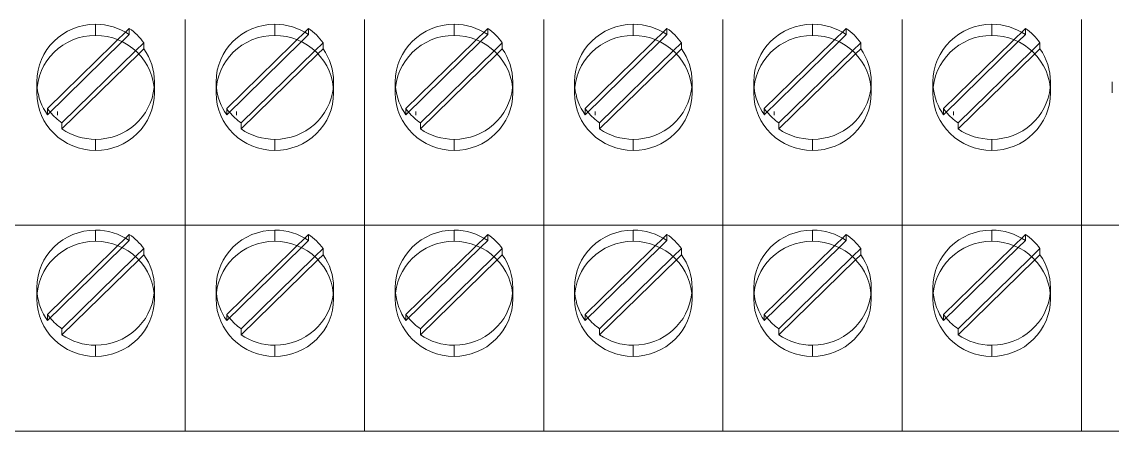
# Model space of a CAD drawing. Header units: millimetres. Extents: x 1359 to 3577, y 1336 to 3557.
# Drawn here: x 2962.19 to 2999.3, y 2481.56 to 2495.47 of the extents above; entities that cross this region are included whole.
import ezdxf

# ---------------------------------------------------------------- set-up
doc = ezdxf.new("R2010")
doc.units = ezdxf.units.MM
doc.layers.add('000-PI-Oprema', color=30, linetype='Continuous', lineweight=5)

msp = doc.modelspace()

# ---------------------------------------------------------------- linework, layer by layer
at = {"layer": '000-PI-Oprema', "color": 0, "linetype": 'ByBlock', "lineweight": 0}
for p, q in [((2967.752, 2495.012), (2967.752, 2495.556)), ((2967.752, 2495.012), (2967.752, 2495.556)), ((2967.752, 2495.012), (2967.752, 2495.556)), ((2967.752, 2495.012), (2967.752, 2495.556)), ((2973.852, 2495.012), (2973.852, 2495.556)), ((2973.852, 2495.012), (2973.852, 2495.556)), ((2973.852, 2495.012), (2973.852, 2495.556)), ((2973.852, 2495.012), (2973.852, 2495.556)), ((2979.952, 2495.012), (2979.952, 2495.556)), ((2979.952, 2495.012), (2979.952, 2495.556)), ((2979.952, 2495.012), (2979.952, 2495.556)), ((2979.952, 2495.012), (2979.952, 2495.556)), ((2986.052, 2495.012), (2986.052, 2495.556)), ((2986.052, 2495.012), (2986.052, 2495.556)), ((2986.052, 2495.012), (2986.052, 2495.556)), ((2986.052, 2495.012), (2986.052, 2495.556)), ((2992.152, 2495.012), (2992.152, 2495.556)), ((2992.152, 2495.012), (2992.152, 2495.556)), ((2992.152, 2495.012), (2992.152, 2495.556)), ((2992.152, 2495.012), (2992.152, 2495.556)), ((2998.252, 2495.012), (2998.252, 2495.556)), ((2998.252, 2495.012), (2998.252, 2495.556)), ((2998.252, 2495.012), (2998.252, 2495.556)), ((2998.252, 2495.012), (2998.252, 2495.556)), ((2963.062, 2492.523), (2965.847, 2495.247)), ((2964.702, 2495.391), (2964.702, 2495.012)), ((2965.847, 2495.247), (2965.847, 2495.039)), ((2969.162, 2492.523), (2971.947, 2495.247)), ((2970.802, 2495.391), (2970.802, 2495.012)), ((2971.947, 2495.247), (2971.947, 2495.039)), ((2975.262, 2492.523), (2978.047, 2495.247)), ((2976.902, 2495.391), (2976.902, 2495.012)), ((2978.047, 2495.247), (2978.047, 2495.039)), ((2981.362, 2492.523), (2984.147, 2495.247)), ((2983.002, 2495.391), (2983.002, 2495.012)), ((2984.147, 2495.247), (2984.147, 2495.039)), ((2987.462, 2492.523), (2990.247, 2495.247)), ((2989.102, 2495.391), (2989.102, 2495.012)), ((2990.247, 2495.247), (2990.247, 2495.039)), ((2993.562, 2492.523), (2996.347, 2495.247)), ((2995.202, 2495.391), (2995.202, 2495.012)), ((2996.347, 2495.247), (2996.347, 2495.039)), ((2963.062, 2492.315), (2965.604, 2494.802)), ((2965.604, 2494.802), (2965.847, 2495.039)), ((2966.342, 2494.763), (2966.062, 2494.49)), ((2966.342, 2494.763), (2966.342, 2494.555)), ((2967.752, 2488.556), (2967.752, 2495.012)), ((2967.752, 2488.556), (2967.752, 2495.012)), ((2967.752, 2488.556), (2967.752, 2495.012)), ((2967.752, 2488.556), (2967.752, 2495.012)), ((2969.162, 2492.315), (2971.704, 2494.802)), ((2971.704, 2494.802), (2971.947, 2495.039)), ((2972.442, 2494.763), (2972.162, 2494.49)), ((2972.442, 2494.763), (2972.442, 2494.555)), ((2973.852, 2488.556), (2973.852, 2495.012)), ((2973.852, 2488.556), (2973.852, 2495.012)), ((2973.852, 2488.556), (2973.852, 2495.012)), ((2973.852, 2488.556), (2973.852, 2495.012)), ((2975.262, 2492.315), (2977.804, 2494.802)), ((2977.804, 2494.802), (2978.047, 2495.039)), ((2978.542, 2494.763), (2978.262, 2494.49)), ((2978.542, 2494.763), (2978.542, 2494.555)), ((2979.952, 2488.556), (2979.952, 2495.012)), ((2979.952, 2488.556), (2979.952, 2495.012)), ((2979.952, 2488.556), (2979.952, 2495.012)), ((2979.952, 2488.556), (2979.952, 2495.012)), ((2981.362, 2492.315), (2983.904, 2494.802)), ((2983.904, 2494.802), (2984.147, 2495.039)), ((2984.642, 2494.763), (2984.362, 2494.49)), ((2984.642, 2494.763), (2984.642, 2494.555)), ((2986.052, 2488.556), (2986.052, 2495.012)), ((2986.052, 2488.556), (2986.052, 2495.012)), ((2986.052, 2488.556), (2986.052, 2495.012)), ((2986.052, 2488.556), (2986.052, 2495.012)), ((2987.462, 2492.315), (2990.004, 2494.802)), ((2990.004, 2494.802), (2990.247, 2495.039)), ((2990.742, 2494.763), (2990.462, 2494.49)), ((2990.742, 2494.763), (2990.742, 2494.555)), ((2992.152, 2488.556), (2992.152, 2495.012)), ((2992.152, 2488.556), (2992.152, 2495.012)), ((2992.152, 2488.556), (2992.152, 2495.012)), ((2992.152, 2488.556), (2992.152, 2495.012)), ((2993.562, 2492.315), (2996.104, 2494.802)), ((2996.104, 2494.802), (2996.347, 2495.039)), ((2996.842, 2494.763), (2996.562, 2494.49)), ((2996.842, 2494.763), (2996.842, 2494.555)), ((2998.252, 2488.556), (2998.252, 2495.012)), ((2998.252, 2488.556), (2998.252, 2495.012)), ((2998.252, 2488.556), (2998.252, 2495.012)), ((2998.252, 2488.556), (2998.252, 2495.012)), ((2966.062, 2494.49), (2963.557, 2492.039)), ((2966.169, 2494.386), (2963.557, 2491.831)), ((2966.342, 2494.555), (2966.169, 2494.386)), ((2972.162, 2494.49), (2969.657, 2492.039)), ((2972.269, 2494.386), (2969.657, 2491.831)), ((2972.442, 2494.555), (2972.269, 2494.386)), ((2978.262, 2494.49), (2975.757, 2492.039)), ((2978.369, 2494.386), (2975.757, 2491.831)), ((2978.542, 2494.555), (2978.369, 2494.386)), ((2984.362, 2494.49), (2981.857, 2492.039)), ((2984.469, 2494.386), (2981.857, 2491.831)), ((2984.642, 2494.555), (2984.469, 2494.386)), ((2990.462, 2494.49), (2987.957, 2492.039)), ((2990.569, 2494.386), (2987.957, 2491.831)), ((2990.742, 2494.555), (2990.569, 2494.386)), ((2996.562, 2494.49), (2994.057, 2492.039)), ((2996.669, 2494.386), (2994.057, 2491.831)), ((2996.842, 2494.555), (2996.669, 2494.386)), ((2962.702, 2493.056), (2962.702, 2493.435)), ((2966.702, 2493.056), (2966.702, 2493.435)), ((2968.802, 2493.056), (2968.802, 2493.435)), ((2972.802, 2493.056), (2972.802, 2493.435)), ((2974.902, 2493.056), (2974.902, 2493.435)), ((2978.902, 2493.056), (2978.902, 2493.435)), ((2981.002, 2493.056), (2981.002, 2493.435)), ((2985.002, 2493.056), (2985.002, 2493.435)), ((2987.102, 2493.056), (2987.102, 2493.435)), ((2991.102, 2493.056), (2991.102, 2493.435)), ((2993.202, 2493.056), (2993.202, 2493.435)), ((2997.202, 2493.056), (2997.202, 2493.435)), ((2999.302, 2493.056), (2999.302, 2493.435)), ((2963.062, 2492.523), (2963.062, 2492.315)), ((2969.162, 2492.523), (2969.162, 2492.315)), ((2975.262, 2492.523), (2975.262, 2492.315)), ((2981.362, 2492.523), (2981.362, 2492.315)), ((2987.462, 2492.523), (2987.462, 2492.315)), ((2993.562, 2492.523), (2993.562, 2492.315)), ((2963.402, 2492.302), (2963.402, 2492.43)), ((2969.502, 2492.302), (2969.502, 2492.43)), ((2975.602, 2492.302), (2975.602, 2492.43)), ((2981.702, 2492.302), (2981.702, 2492.43)), ((2987.802, 2492.302), (2987.802, 2492.43)), ((2993.902, 2492.302), (2993.902, 2492.43)), ((2963.557, 2492.039), (2963.557, 2491.831)), ((2969.657, 2492.039), (2969.657, 2491.831)), ((2975.757, 2492.039), (2975.757, 2491.831)), ((2981.857, 2492.039), (2981.857, 2491.831)), ((2987.957, 2492.039), (2987.957, 2491.831)), ((2994.057, 2492.039), (2994.057, 2491.831)), ((2964.702, 2491.479), (2964.702, 2491.099)), ((2970.802, 2491.479), (2970.802, 2491.099)), ((2976.902, 2491.479), (2976.902, 2491.099)), ((2983.002, 2491.479), (2983.002, 2491.099)), ((2989.102, 2491.479), (2989.102, 2491.099)), ((2995.202, 2491.479), (2995.202, 2491.099)), ((2967.752, 2488.556), (2967.752, 2490.572)), ((2967.752, 2488.556), (2967.752, 2490.572)), ((2973.852, 2488.556), (2973.852, 2490.572)), ((2973.852, 2488.556), (2973.852, 2490.572)), ((2979.952, 2488.556), (2979.952, 2490.572)), ((2979.952, 2488.556), (2979.952, 2490.572)), ((2986.052, 2488.556), (2986.052, 2490.572)), ((2986.052, 2488.556), (2986.052, 2490.572)), ((2992.152, 2488.556), (2992.152, 2490.572)), ((2992.152, 2488.556), (2992.152, 2490.572)), ((2998.252, 2488.556), (2998.252, 2490.572)), ((2998.252, 2488.556), (2998.252, 2490.572)), ((2967.752, 2488.556), (2961.652, 2488.556)), ((2967.752, 2488.556), (2967.752, 2488.556)), ((2967.752, 2488.012), (2967.752, 2488.556)), ((2967.752, 2488.556), (2967.752, 2488.556)), ((2967.752, 2488.012), (2967.752, 2488.556)), ((2967.752, 2488.012), (2967.752, 2488.556)), ((2967.752, 2488.556), (2967.752, 2488.556)), ((2973.852, 2488.556), (2967.752, 2488.556)), ((2967.752, 2488.012), (2967.752, 2488.556)), ((2967.752, 2488.556), (2967.752, 2488.556)), ((2973.852, 2488.556), (2973.852, 2488.556)), ((2973.852, 2488.012), (2973.852, 2488.556)), ((2973.852, 2488.556), (2973.852, 2488.556)), ((2973.852, 2488.012), (2973.852, 2488.556)), ((2973.852, 2488.012), (2973.852, 2488.556)), ((2973.852, 2488.556), (2973.852, 2488.556)), ((2979.952, 2488.556), (2973.852, 2488.556)), ((2973.852, 2488.012), (2973.852, 2488.556)), ((2973.852, 2488.556), (2973.852, 2488.556)), ((2979.952, 2488.556), (2979.952, 2488.556)), ((2979.952, 2488.012), (2979.952, 2488.556)), ((2979.952, 2488.556), (2979.952, 2488.556)), ((2979.952, 2488.012), (2979.952, 2488.556)), ((2979.952, 2488.012), (2979.952, 2488.556)), ((2979.952, 2488.556), (2979.952, 2488.556)), ((2986.052, 2488.556), (2979.952, 2488.556)), ((2979.952, 2488.012), (2979.952, 2488.556)), ((2979.952, 2488.556), (2979.952, 2488.556)), ((2986.052, 2488.556), (2986.052, 2488.556)), ((2986.052, 2488.012), (2986.052, 2488.556)), ((2986.052, 2488.556), (2986.052, 2488.556)), ((2986.052, 2488.012), (2986.052, 2488.556)), ((2986.052, 2488.012), (2986.052, 2488.556)), ((2986.052, 2488.556), (2986.052, 2488.556)), ((2992.152, 2488.556), (2986.052, 2488.556)), ((2986.052, 2488.012), (2986.052, 2488.556)), ((2986.052, 2488.556), (2986.052, 2488.556)), ((2992.152, 2488.556), (2992.152, 2488.556)), ((2992.152, 2488.012), (2992.152, 2488.556)), ((2992.152, 2488.556), (2992.152, 2488.556)), ((2992.152, 2488.012), (2992.152, 2488.556)), ((2992.152, 2488.012), (2992.152, 2488.556)), ((2992.152, 2488.556), (2992.152, 2488.556)), ((2998.252, 2488.556), (2992.152, 2488.556)), ((2992.152, 2488.012), (2992.152, 2488.556)), ((2992.152, 2488.556), (2992.152, 2488.556)), ((2998.252, 2488.556), (2998.252, 2488.556)), ((2998.252, 2488.012), (2998.252, 2488.556)), ((2998.252, 2488.556), (2998.252, 2488.556)), ((2998.252, 2488.012), (2998.252, 2488.556)), ((2998.252, 2488.012), (2998.252, 2488.556)), ((2998.252, 2488.556), (2998.252, 2488.556)), ((3004.352, 2488.556), (2998.252, 2488.556)), ((2998.252, 2488.012), (2998.252, 2488.556)), ((2998.252, 2488.556), (2998.252, 2488.556)), ((2963.062, 2485.523), (2965.847, 2488.247)), ((2964.702, 2488.012), (2964.702, 2488.391)), ((2965.847, 2488.039), (2965.604, 2487.802)), ((2965.847, 2488.039), (2965.847, 2488.247)), ((2969.162, 2485.523), (2971.947, 2488.247)), ((2970.802, 2488.012), (2970.802, 2488.391)), ((2971.947, 2488.039), (2971.704, 2487.802)), ((2971.947, 2488.039), (2971.947, 2488.247)), ((2975.262, 2485.523), (2978.047, 2488.247)), ((2976.902, 2488.012), (2976.902, 2488.391)), ((2978.047, 2488.039), (2977.804, 2487.802)), ((2978.047, 2488.039), (2978.047, 2488.247)), ((2981.362, 2485.523), (2984.147, 2488.247)), ((2983.002, 2488.012), (2983.002, 2488.391)), ((2984.147, 2488.039), (2983.904, 2487.802)), ((2984.147, 2488.039), (2984.147, 2488.247)), ((2987.462, 2485.523), (2990.247, 2488.247)), ((2989.102, 2488.012), (2989.102, 2488.391)), ((2990.247, 2488.039), (2990.004, 2487.802)), ((2990.247, 2488.039), (2990.247, 2488.247)), ((2993.562, 2485.523), (2996.347, 2488.247)), ((2995.202, 2488.012), (2995.202, 2488.391)), ((2996.347, 2488.039), (2996.104, 2487.802)), ((2996.347, 2488.039), (2996.347, 2488.247)), ((2965.604, 2487.802), (2963.062, 2485.315)), ((2966.342, 2487.763), (2966.062, 2487.49)), ((2966.342, 2487.555), (2966.342, 2487.763)), ((2967.752, 2481.556), (2967.752, 2488.012)), ((2967.752, 2481.556), (2967.752, 2488.012)), ((2967.752, 2481.556), (2967.752, 2488.012)), ((2967.752, 2481.556), (2967.752, 2488.012)), ((2971.704, 2487.802), (2969.162, 2485.315)), ((2972.442, 2487.763), (2972.162, 2487.49)), ((2972.442, 2487.555), (2972.442, 2487.763)), ((2973.852, 2481.556), (2973.852, 2488.012)), ((2973.852, 2481.556), (2973.852, 2488.012)), ((2973.852, 2481.556), (2973.852, 2488.012)), ((2973.852, 2481.556), (2973.852, 2488.012)), ((2977.804, 2487.802), (2975.262, 2485.315)), ((2978.542, 2487.763), (2978.262, 2487.49)), ((2978.542, 2487.555), (2978.542, 2487.763)), ((2979.952, 2481.556), (2979.952, 2488.012)), ((2979.952, 2481.556), (2979.952, 2488.012)), ((2979.952, 2481.556), (2979.952, 2488.012)), ((2979.952, 2481.556), (2979.952, 2488.012)), ((2983.904, 2487.802), (2981.362, 2485.315)), ((2984.642, 2487.763), (2984.362, 2487.49)), ((2984.642, 2487.555), (2984.642, 2487.763)), ((2986.052, 2481.556), (2986.052, 2488.012)), ((2986.052, 2481.556), (2986.052, 2488.012)), ((2986.052, 2481.556), (2986.052, 2488.012)), ((2986.052, 2481.556), (2986.052, 2488.012)), ((2990.004, 2487.802), (2987.462, 2485.315)), ((2990.742, 2487.763), (2990.462, 2487.49)), ((2990.742, 2487.555), (2990.742, 2487.763)), ((2992.152, 2481.556), (2992.152, 2488.012)), ((2992.152, 2481.556), (2992.152, 2488.012)), ((2992.152, 2481.556), (2992.152, 2488.012)), ((2992.152, 2481.556), (2992.152, 2488.012)), ((2996.104, 2487.802), (2993.562, 2485.315)), ((2996.842, 2487.763), (2996.562, 2487.49)), ((2996.842, 2487.555), (2996.842, 2487.763)), ((2998.252, 2481.556), (2998.252, 2488.012)), ((2998.252, 2481.556), (2998.252, 2488.012)), ((2998.252, 2481.556), (2998.252, 2488.012)), ((2998.252, 2481.556), (2998.252, 2488.012)), ((2966.062, 2487.49), (2963.557, 2485.039)), ((2963.557, 2484.831), (2966.169, 2487.386)), ((2966.169, 2487.386), (2966.342, 2487.555)), ((2972.162, 2487.49), (2969.657, 2485.039)), ((2969.657, 2484.831), (2972.269, 2487.386)), ((2972.269, 2487.386), (2972.442, 2487.555)), ((2978.262, 2487.49), (2975.757, 2485.039)), ((2975.757, 2484.831), (2978.369, 2487.386)), ((2978.369, 2487.386), (2978.542, 2487.555)), ((2984.362, 2487.49), (2981.857, 2485.039)), ((2981.857, 2484.831), (2984.469, 2487.386)), ((2984.469, 2487.386), (2984.642, 2487.555)), ((2990.462, 2487.49), (2987.957, 2485.039)), ((2987.957, 2484.831), (2990.569, 2487.386)), ((2990.569, 2487.386), (2990.742, 2487.555)), ((2996.562, 2487.49), (2994.057, 2485.039)), ((2994.057, 2484.831), (2996.669, 2487.386)), ((2996.669, 2487.386), (2996.842, 2487.555)), ((2962.702, 2486.435), (2962.702, 2486.056)), ((2966.702, 2486.435), (2966.702, 2486.056)), ((2968.802, 2486.435), (2968.802, 2486.056)), ((2972.802, 2486.435), (2972.802, 2486.056)), ((2974.902, 2486.435), (2974.902, 2486.056)), ((2978.902, 2486.435), (2978.902, 2486.056)), ((2981.002, 2486.435), (2981.002, 2486.056)), ((2985.002, 2486.435), (2985.002, 2486.056)), ((2987.102, 2486.435), (2987.102, 2486.056)), ((2991.102, 2486.435), (2991.102, 2486.056)), ((2993.202, 2486.435), (2993.202, 2486.056)), ((2997.202, 2486.435), (2997.202, 2486.056)), ((2963.062, 2485.315), (2963.062, 2485.523)), ((2969.162, 2485.315), (2969.162, 2485.523)), ((2975.262, 2485.315), (2975.262, 2485.523)), ((2981.362, 2485.315), (2981.362, 2485.523)), ((2987.462, 2485.315), (2987.462, 2485.523)), ((2993.562, 2485.315), (2993.562, 2485.523)), ((2963.557, 2484.831), (2963.557, 2485.039)), ((2969.657, 2484.831), (2969.657, 2485.039)), ((2975.757, 2484.831), (2975.757, 2485.039)), ((2981.857, 2484.831), (2981.857, 2485.039)), ((2987.957, 2484.831), (2987.957, 2485.039)), ((2994.057, 2484.831), (2994.057, 2485.039)), ((2964.702, 2484.099), (2964.702, 2484.479)), ((2970.802, 2484.099), (2970.802, 2484.479)), ((2976.902, 2484.099), (2976.902, 2484.479)), ((2983.002, 2484.099), (2983.002, 2484.479)), ((2989.102, 2484.099), (2989.102, 2484.479)), ((2995.202, 2484.099), (2995.202, 2484.479)), ((2967.752, 2481.556), (2961.652, 2481.556)), ((2967.752, 2481.556), (2961.652, 2481.556)), ((2967.752, 2481.556), (2967.752, 2481.556)), ((2967.752, 2481.556), (2967.752, 2481.556)), ((2967.752, 2481.556), (2967.752, 2481.556)), ((2967.752, 2481.556), (2967.752, 2481.556)), ((2967.752, 2481.556), (2967.752, 2481.556)), ((2967.752, 2481.556), (2967.752, 2481.556)), ((2973.852, 2481.556), (2967.752, 2481.556)), ((2967.752, 2481.556), (2967.752, 2481.556)), ((2967.752, 2481.556), (2967.752, 2481.556)), ((2973.852, 2481.556), (2967.752, 2481.556)), ((2973.852, 2481.556), (2973.852, 2481.556)), ((2973.852, 2481.556), (2973.852, 2481.556)), ((2973.852, 2481.556), (2973.852, 2481.556)), ((2973.852, 2481.556), (2973.852, 2481.556)), ((2973.852, 2481.556), (2973.852, 2481.556)), ((2973.852, 2481.556), (2973.852, 2481.556)), ((2979.952, 2481.556), (2973.852, 2481.556)), ((2973.852, 2481.556), (2973.852, 2481.556)), ((2973.852, 2481.556), (2973.852, 2481.556)), ((2979.952, 2481.556), (2973.852, 2481.556)), ((2979.952, 2481.556), (2979.952, 2481.556)), ((2979.952, 2481.556), (2979.952, 2481.556)), ((2979.952, 2481.556), (2979.952, 2481.556)), ((2979.952, 2481.556), (2979.952, 2481.556)), ((2979.952, 2481.556), (2979.952, 2481.556)), ((2979.952, 2481.556), (2979.952, 2481.556)), ((2986.052, 2481.556), (2979.952, 2481.556)), ((2979.952, 2481.556), (2979.952, 2481.556)), ((2979.952, 2481.556), (2979.952, 2481.556)), ((2986.052, 2481.556), (2979.952, 2481.556)), ((2986.052, 2481.556), (2986.052, 2481.556)), ((2986.052, 2481.556), (2986.052, 2481.556)), ((2986.052, 2481.556), (2986.052, 2481.556)), ((2986.052, 2481.556), (2986.052, 2481.556)), ((2986.052, 2481.556), (2986.052, 2481.556)), ((2986.052, 2481.556), (2986.052, 2481.556)), ((2992.152, 2481.556), (2986.052, 2481.556)), ((2986.052, 2481.556), (2986.052, 2481.556)), ((2986.052, 2481.556), (2986.052, 2481.556)), ((2992.152, 2481.556), (2986.052, 2481.556)), ((2992.152, 2481.556), (2992.152, 2481.556)), ((2992.152, 2481.556), (2992.152, 2481.556)), ((2992.152, 2481.556), (2992.152, 2481.556)), ((2992.152, 2481.556), (2992.152, 2481.556)), ((2992.152, 2481.556), (2992.152, 2481.556)), ((2992.152, 2481.556), (2992.152, 2481.556)), ((2998.252, 2481.556), (2992.152, 2481.556)), ((2992.152, 2481.556), (2992.152, 2481.556)), ((2992.152, 2481.556), (2992.152, 2481.556)), ((2998.252, 2481.556), (2992.152, 2481.556)), ((2998.252, 2481.556), (2998.252, 2481.556)), ((2998.252, 2481.556), (2998.252, 2481.556)), ((2998.252, 2481.556), (2998.252, 2481.556)), ((2998.252, 2481.556), (2998.252, 2481.556)), ((2998.252, 2481.556), (2998.252, 2481.556)), ((2998.252, 2481.556), (2998.252, 2481.556)), ((3004.352, 2481.556), (2998.252, 2481.556)), ((2998.252, 2481.556), (2998.252, 2481.556)), ((2998.252, 2481.556), (2998.252, 2481.556)), ((3004.352, 2481.556), (2998.252, 2481.556))]:
    msp.add_line(p, q, dxfattribs=at)
for centre, start_param, end_param in [((2964.702, 2493.435), -1.570796, 0), ((2964.702, 2493.435), -2.180289, -1.570796), ((2964.702, 2493.643), -2.5321, -2.180289), ((2970.802, 2493.435), -1.570796, 0), ((2970.802, 2493.435), -2.180289, -1.570796), ((2970.802, 2493.643), -2.5321, -2.180289), ((2976.902, 2493.435), -1.570796, 0), ((2976.902, 2493.435), -2.180289, -1.570796), ((2976.902, 2493.643), -2.5321, -2.180289), ((2983.002, 2493.435), -1.570796, 0), ((2983.002, 2493.435), -2.180289, -1.570796), ((2983.002, 2493.643), -2.5321, -2.180289), ((2989.102, 2493.435), -1.570796, 0), ((2989.102, 2493.435), -2.180289, -1.570796), ((2989.102, 2493.643), -2.5321, -2.180289), ((2995.202, 2493.435), -1.570796, 0), ((2995.202, 2493.435), -2.180289, -1.570796), ((2995.202, 2493.643), -2.5321, -2.180289), ((2964.702, 2493.056), -1.570796, 0), ((2964.702, 2493.056), -3.141593, -1.570796), ((2970.802, 2493.056), -1.570796, 0), ((2970.802, 2493.056), -3.141593, -1.570796), ((2976.902, 2493.056), -1.570796, 0), ((2976.902, 2493.056), -3.141593, -1.570796), ((2983.002, 2493.056), -1.570796, 0), ((2983.002, 2493.056), -3.141593, -1.570796), ((2989.102, 2493.056), -1.570796, 0), ((2989.102, 2493.056), -3.141593, -1.570796), ((2995.202, 2493.056), -1.570796, 0), ((2995.202, 2493.056), -3.141593, -1.570796), ((2964.702, 2493.435), 3.141593, 3.751085), ((2970.802, 2493.435), 3.141593, 3.751085), ((2976.902, 2493.435), 3.141593, 3.751085), ((2983.002, 2493.435), 3.141593, 3.751085), ((2989.102, 2493.435), 3.141593, 3.751085), ((2995.202, 2493.435), 3.141593, 3.751085), ((2964.702, 2493.435), 0, 0.097132), ((2964.702, 2493.435), 0.097132, 0.609492), ((2964.702, 2493.435), 1.570796, 3.044461), ((2964.702, 2493.435), 3.044461, 3.141593), ((2970.802, 2493.435), 0, 0.097132), ((2970.802, 2493.435), 0.097132, 0.609492), ((2970.802, 2493.435), 1.570796, 3.044461), ((2970.802, 2493.435), 3.044461, 3.141593), ((2976.902, 2493.435), 0, 0.097132), ((2976.902, 2493.435), 0.097132, 0.609492), ((2976.902, 2493.435), 1.570796, 3.044461), ((2976.902, 2493.435), 3.044461, 3.141593), ((2983.002, 2493.435), 0, 0.097132), ((2983.002, 2493.435), 0.097132, 0.609492), ((2983.002, 2493.435), 1.570796, 3.044461), ((2983.002, 2493.435), 3.044461, 3.141593), ((2989.102, 2493.435), 0, 0.097132), ((2989.102, 2493.435), 0.097132, 0.609492), ((2989.102, 2493.435), 1.570796, 3.044461), ((2989.102, 2493.435), 3.044461, 3.141593), ((2995.202, 2493.435), 0, 0.097132), ((2995.202, 2493.435), 0.097132, 0.609492), ((2995.202, 2493.435), 1.570796, 3.044461), ((2995.202, 2493.435), 3.044461, 3.141593), ((2964.702, 2493.056), 0, 1.570796), ((2964.702, 2493.056), 1.570796, 3.141593), ((2970.802, 2493.056), 0, 1.570796), ((2970.802, 2493.056), 1.570796, 3.141593), ((2976.902, 2493.056), 0, 1.570796), ((2976.902, 2493.056), 1.570796, 3.141593), ((2983.002, 2493.056), 0, 1.570796), ((2983.002, 2493.056), 1.570796, 3.141593), ((2989.102, 2493.056), 0, 1.570796), ((2989.102, 2493.056), 1.570796, 3.141593), ((2995.202, 2493.056), 0, 1.570796), ((2995.202, 2493.056), 1.570796, 3.141593), ((2964.702, 2493.643), 0.609492, 0.685382), ((2970.802, 2493.643), 0.609492, 0.685382), ((2976.902, 2493.643), 0.609492, 0.685382), ((2983.002, 2493.643), 0.609492, 0.685382), ((2989.102, 2493.643), 0.609492, 0.685382), ((2995.202, 2493.643), 0.609492, 0.685382), ((2964.702, 2493.643), 0.685382, 0.961304), ((2970.802, 2493.643), 0.685382, 0.961304), ((2976.902, 2493.643), 0.685382, 0.961304), ((2983.002, 2493.643), 0.685382, 0.961304), ((2989.102, 2493.643), 0.685382, 0.961304), ((2995.202, 2493.643), 0.685382, 0.961304), ((2964.702, 2493.435), 0.961304, 1.570796), ((2970.802, 2493.435), 0.961304, 1.570796), ((2976.902, 2493.435), 0.961304, 1.570796), ((2983.002, 2493.435), 0.961304, 1.570796), ((2989.102, 2493.435), 0.961304, 1.570796), ((2995.202, 2493.435), 0.961304, 1.570796), ((2964.702, 2486.435), -1.570796, 0), ((2964.702, 2486.435), -2.180289, -1.570796), ((2964.702, 2486.643), -2.5321, -2.180289), ((2970.802, 2486.435), -1.570796, 0), ((2970.802, 2486.435), -2.180289, -1.570796), ((2970.802, 2486.643), -2.5321, -2.180289), ((2976.902, 2486.435), -1.570796, 0), ((2976.902, 2486.435), -2.180289, -1.570796), ((2976.902, 2486.643), -2.5321, -2.180289), ((2983.002, 2486.435), -1.570796, 0), ((2983.002, 2486.435), -2.180289, -1.570796), ((2983.002, 2486.643), -2.5321, -2.180289), ((2989.102, 2486.435), -1.570796, 0), ((2989.102, 2486.435), -2.180289, -1.570796), ((2989.102, 2486.643), -2.5321, -2.180289), ((2995.202, 2486.435), -1.570796, 0), ((2995.202, 2486.435), -2.180289, -1.570796), ((2995.202, 2486.643), -2.5321, -2.180289), ((2964.702, 2486.056), -1.570796, 0), ((2964.702, 2486.056), -3.141593, -1.570796), ((2970.802, 2486.056), -1.570796, 0), ((2970.802, 2486.056), -3.141593, -1.570796), ((2976.902, 2486.056), -1.570796, 0), ((2976.902, 2486.056), -3.141593, -1.570796), ((2983.002, 2486.056), -1.570796, 0), ((2983.002, 2486.056), -3.141593, -1.570796), ((2989.102, 2486.056), -1.570796, 0), ((2989.102, 2486.056), -3.141593, -1.570796), ((2995.202, 2486.056), -1.570796, 0), ((2995.202, 2486.056), -3.141593, -1.570796), ((2964.702, 2486.435), -3.141593, -2.5321), ((2970.802, 2486.435), -3.141593, -2.5321), ((2976.902, 2486.435), -3.141593, -2.5321), ((2983.002, 2486.435), -3.141593, -2.5321), ((2989.102, 2486.435), -3.141593, -2.5321), ((2995.202, 2486.435), -3.141593, -2.5321), ((2964.702, 2486.435), 0, 0.097132), ((2964.702, 2486.435), 0.097132, 0.609492), ((2964.702, 2486.435), 1.570796, 3.044461), ((2964.702, 2486.435), 3.044461, 3.141593), ((2970.802, 2486.435), 0, 0.097132), ((2970.802, 2486.435), 0.097132, 0.609492), ((2970.802, 2486.435), 1.570796, 3.044461), ((2970.802, 2486.435), 3.044461, 3.141593), ((2976.902, 2486.435), 0, 0.097132), ((2976.902, 2486.435), 0.097132, 0.609492), ((2976.902, 2486.435), 1.570796, 3.044461), ((2976.902, 2486.435), 3.044461, 3.141593), ((2983.002, 2486.435), 0, 0.097132), ((2983.002, 2486.435), 0.097132, 0.609492), ((2983.002, 2486.435), 1.570796, 3.044461), ((2983.002, 2486.435), 3.044461, 3.141593), ((2989.102, 2486.435), 0, 0.097132), ((2989.102, 2486.435), 0.097132, 0.609492), ((2989.102, 2486.435), 1.570796, 3.044461), ((2989.102, 2486.435), 3.044461, 3.141593), ((2995.202, 2486.435), 0, 0.097132), ((2995.202, 2486.435), 0.097132, 0.609492), ((2995.202, 2486.435), 1.570796, 3.044461), ((2995.202, 2486.435), 3.044461, 3.141593), ((2964.702, 2486.056), 0, 1.570796), ((2964.702, 2486.056), 1.570796, 3.141593), ((2970.802, 2486.056), 0, 1.570796), ((2970.802, 2486.056), 1.570796, 3.141593), ((2976.902, 2486.056), 0, 1.570796), ((2976.902, 2486.056), 1.570796, 3.141593), ((2983.002, 2486.056), 0, 1.570796), ((2983.002, 2486.056), 1.570796, 3.141593), ((2989.102, 2486.056), 0, 1.570796), ((2989.102, 2486.056), 1.570796, 3.141593), ((2995.202, 2486.056), 0, 1.570796), ((2995.202, 2486.056), 1.570796, 3.141593), ((2964.702, 2486.643), 0.609492, 0.685382), ((2970.802, 2486.643), 0.609492, 0.685382), ((2976.902, 2486.643), 0.609492, 0.685382), ((2983.002, 2486.643), 0.609492, 0.685382), ((2989.102, 2486.643), 0.609492, 0.685382), ((2995.202, 2486.643), 0.609492, 0.685382), ((2964.702, 2486.643), 0.685382, 0.961304), ((2970.802, 2486.643), 0.685382, 0.961304), ((2976.902, 2486.643), 0.685382, 0.961304), ((2983.002, 2486.643), 0.685382, 0.961304), ((2989.102, 2486.643), 0.685382, 0.961304), ((2995.202, 2486.643), 0.685382, 0.961304), ((2964.702, 2486.435), 0.961304, 1.570796), ((2970.802, 2486.435), 0.961304, 1.570796), ((2976.902, 2486.435), 0.961304, 1.570796), ((2983.002, 2486.435), 0.961304, 1.570796), ((2989.102, 2486.435), 0.961304, 1.570796), ((2995.202, 2486.435), 0.961304, 1.570796)]:
    msp.add_ellipse(centre, major_axis=(-2, 0), ratio=0.978148, start_param=start_param, end_param=end_param, dxfattribs=at)

doc.saveas('drawing.dxf')
